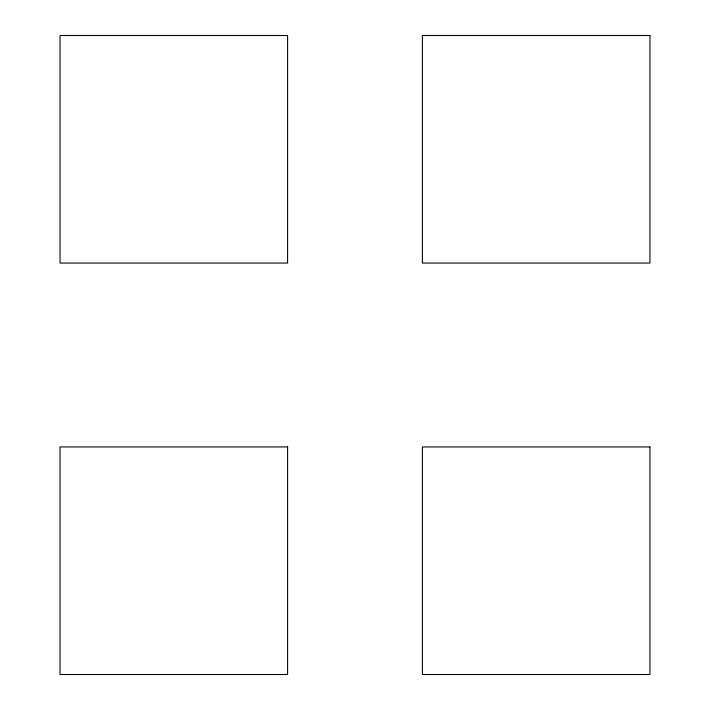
<?xml version="1.0" encoding="UTF-8"?>
<svg xmlns="http://www.w3.org/2000/svg" width="710" height="710" viewBox="0 0 710 710"><rect width="100%" height="100%" fill="white"/><g stroke="black" fill="none" stroke-linecap="round" stroke-linejoin="round"><path stroke-width="1.06" d="M287.594 35.5L60.039 35.5L60.039 263.055L287.594 263.055L287.594 35.5M649.961 35.5L422.406 35.5L422.406 263.055L649.961 263.055L649.961 35.5M287.594 446.945L60.039 446.945L60.039 674.5L287.594 674.5L287.594 446.945M649.961 446.945L422.406 446.945L422.406 674.5L649.961 674.5L649.961 446.945"/></g></svg>
